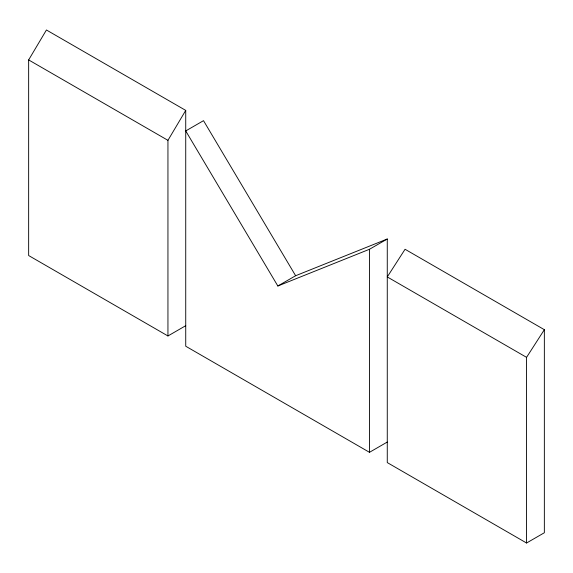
<?xml version="1.0" encoding="UTF-8"?>
<svg xmlns="http://www.w3.org/2000/svg" width="573" height="573" viewBox="0 0 573 573"><rect width="100%" height="100%" fill="white"/><g stroke="black" fill="none" stroke-linecap="round" stroke-linejoin="round"><path stroke-width="0.86" d="M185.731 325.693L167.946 335.964L28.65 255.537L28.65 59.921L46.434 29.989L185.731 110.403L185.731 346.228L369.485 452.319L387.269 442.048M167.946 335.964L167.946 140.335L185.731 110.403M526.566 357.351L544.35 329.69L405.054 249.269L387.269 276.931L526.566 357.351L526.566 543.011L387.269 462.583L387.269 238.998L295.632 275.728L277.848 285.999L185.731 130.938L203.515 120.667L295.632 275.728M277.848 285.999L369.485 249.269L387.269 238.998M526.566 543.011L544.35 532.74L544.35 329.69M28.65 59.921L167.946 140.335M369.485 249.269L369.485 452.319"/></g></svg>
